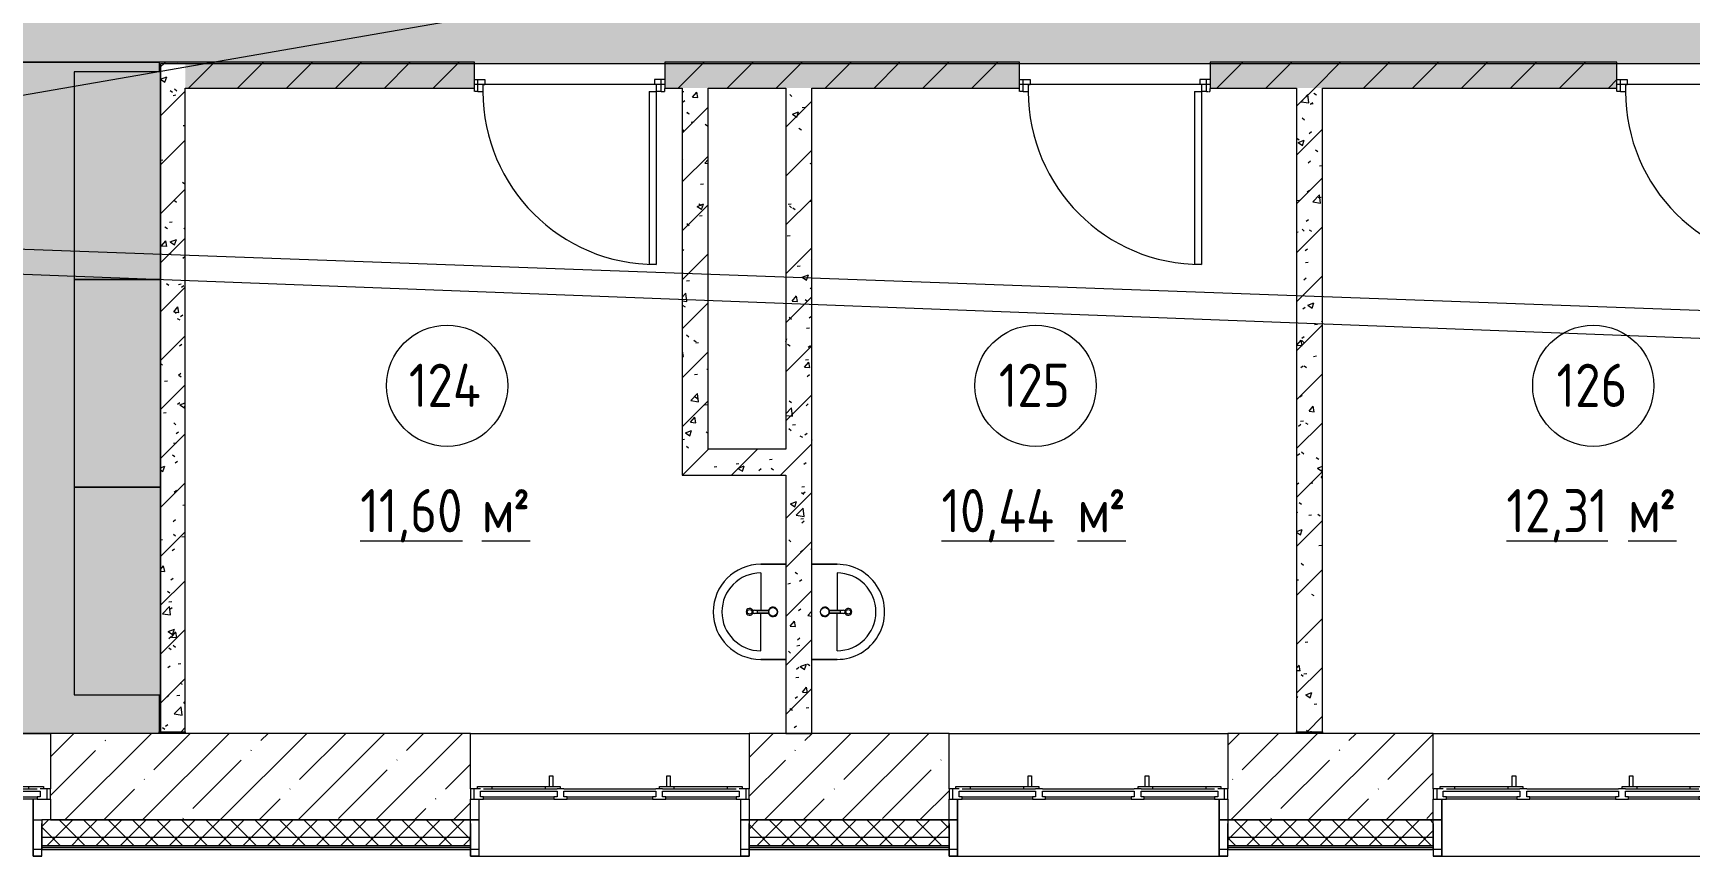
# Model space of a CAD drawing. Header units: millimetres. Extents: x -515342 to 330399, y -224905 to 507333.
# Drawn here: x -347167 to -337597, y -33355 to -28576 of the extents above; entities that cross this region are included whole.
import ezdxf

# ---------------------------------------------------------------- set-up
doc = ezdxf.new("R2010")
doc.units = ezdxf.units.MM
doc.linetypes.add('ASVP_Невидимые', pattern=[5, 3, -2])
doc.linetypes.add('ASVP_Штриховая_ш3 п1_5', pattern=[4.5, 3, -1.5])
doc.layers.get('0').update_dxf_attribs({"lineweight": 0})
for name, color, linetype, lineweight in [('_ Окна', 7, 'Continuous', 0), ('Витраж', 7, 'Continuous', 0), ('Двери', 7, 'Continuous', 0), ('Линии разделители', 7, 'ASVP_Штриховая_ш3 п1_5', 0), ('Марки помещений', 7, 'Continuous', 0), ('Мебель', 7, 'Continuous', 0), ('Окна', 7, 'Continuous', 0), ('Перекрытие', 7, 'Continuous', 0), ('Сантехника', 7, 'Continuous', 0), ('Стены внутренние', 7, 'Continuous', 0), ('Стены наружные', 7, 'Continuous', 0), ('Стены несущие', 7, 'Continuous', 0), ('Стены отделка', 7, 'Continuous', 0), ('Стены перегородки', 7, 'Continuous', 0), ('Стены штриховка', 7, 'Continuous', 0), ('экспертиза ДУ', 1, 'Continuous', 0), ('экспертиза условные обозначения', 1, 'Continuous', 0)]:
    doc.layers.add(name, color=color, linetype=linetype, lineweight=lineweight)
doc.styles.add('GOST Common_1', font='', dxfattribs={"width": 0.9, "height": 250})
doc.styles.add('GOST Common_2', font='', dxfattribs={"width": 0.9, "height": 250})
doc.styles.get('GOST Common_1').set_extended_font_data('GOST Common')
doc.styles.get('GOST Common_2').set_extended_font_data('GOST Common')
pattern_1 = [(45, (0, 0), (-70.71068, 70.71068), []), (135, (0, 0), (-70.71068, -70.71068), [])]
pattern_2 = [(45, (-374753.14, -35598.53), (-141.42136, 141.42136), [])]
pattern_3 = [(50, (-374753.14, -35598.53), (364.368, -31.8783), [38.1, -419.1]), (355, (-374753.14, -35598.53), (-70.486, 382.1133), [30.48, -335.28]), (100.451, (-374722.78, -35601.2), (293.885, 350.2334), [32.38, -356.18]), (46.184, (-374753.14, -35496.93), (542.1585, -84.086), [57.15, -628.65]), (96.636, (-374707.96, -35503.94), (474.805, 494.8554), [48.57, -534.27]), (351.184, (-374753.14, -35496.93), (474.81, 494.85), [45.72, -502.92]), (21, (-374702.34, -35522.33), (303.2285, -204.5305), [38.1, -419.1]), (326, (-374702.34, -35522.33), (123.604, 368.376), [30.48, -335.28]), (71.451, (-374677.07, -35539.37), (426.834, 163.8427), [32.38, -356.18]), (37.5, (-374753.14, -35598.53), (6.17665, 169.11015), [16.764, -314.452, 16.764, -323.596, -336.55]), (37.5, (-374753.14, -35598.53), (6.17665, 169.11015), [-671.576, 16.764, -319.786]), (7.5, (-374753.14, -35598.53), (133.6389, 200.3615), [16.764, -177.292, 16.764, -306.832, -128.27]), (7.5, (-374753.14, -35598.53), (133.6389, 200.3615), [-517.652, 16.764, -111.506]), (327.5, (-374866.43, -35598.53), (271.1818, -11.45836), [16.764, -110.236, 16.764, -379.476, -525.78]), (327.5, (-374866.43, -35598.53), (271.1818, -11.45836), [-523.24, 16.764, -509.016]), (317.5, (-374917.23, -35598.53), (296.2585, 50.8528), [16.764, -148.336, 16.764, -246.38, -373.38]), (317.5, (-374917.23, -35598.53), (296.2585, 50.8528), [-428.244, 16.764, -356.616])]

# ---------------------------------------------------------------- blocks, each defined once
blk = doc.blocks.new('Окно_ПВХ_3Створки_1Фрамуга-верх - АР_Окно_ОП_1820_h_х1570_3ст2фр-в-9695280-О_АР_П_1_0_000_План 1 этажа')
at = {"layer": '_ Окна'}
for p, q in [((-729, 130), (-805, 130)), ((-805, 130), (-805, 70)), ((-785, 70), (-785, 130)), ((-747, 84), (-747, 116)), ((-747, 116), (-729, 116)), ((-729, 116), (-729, 130)), ((-323, 116), (-729, 116)), ((-247, 130), (-323, 130)), ((-323, 130), (-323, 116)), ((-323, 116), (-305, 116)), ((-305, 116), (-305, 84)), ((-265, 84), (-265, 116)), ((-265, 116), (-247, 116)), ((-247, 116), (-247, 130)), ((247, 116), (-247, 116)), ((323, 130), (247, 130)), ((247, 130), (247, 116)), ((247, 116), (265, 116)), ((265, 116), (265, 84)), ((305, 84), (305, 116)), ((305, 116), (323, 116)), ((323, 116), (323, 130)), ((729, 116), (323, 116)), ((729, 130), (729, 116)), ((805, 130), (729, 130)), ((729, 116), (747, 116)), ((747, 116), (747, 84)), ((785, 70), (785, 130)), ((805, 70), (805, 130)), ((-805, 70), (-747, 70)), ((-765, 56), (-765, 70)), ((-680, 56), (-765, 56)), ((-305, 84), (-747, 84)), ((-680, 70), (-680, 56)), ((-372, 70), (-372, 56)), ((-287, 56), (-372, 56)), ((-305, 70), (-265, 70)), ((-287, 70), (-287, 56)), ((265, 84), (-265, 84)), ((265, 70), (305, 70)), ((287, 56), (287, 70)), ((372, 56), (287, 56)), ((747, 84), (305, 84)), ((372, 70), (372, 56)), ((680, 70), (680, 56)), ((765, 56), (680, 56)), ((747, 70), (805, 70)), ((765, 70), (765, 56))]:
    blk.add_line(p, q, dxfattribs=at)
at = {"layer": 'Окна'}
for p, q in [((-729, 130), (-323, 130)), ((-247, 130), (247, 130)), ((323, 130), (729, 130)), ((-305, 70), (-729, 70)), ((-372, 56), (-680, 56)), ((-348.5, -4), (-348.5, 56)), ((-328.5, 56), (-328.5, -4)), ((265, 70), (-265, 70)), ((729, 70), (305, 70)), ((328.5, -4), (328.5, 56)), ((348.5, 56), (348.5, -4)), ((680, 56), (372, 56)), ((-328.5, -4), (-348.5, -4)), ((348.5, -4), (328.5, -4))]:
    blk.add_line(p, q, dxfattribs=at)
blk = doc.blocks.new('Окно_ПВХ_3Створки_1Фрамуга-верх - АР_Окно_ОП_1820_h_х2370_3ст2фр-в-9695517-О_АР_П_1_0_000_План 1 этажа')
at = {"layer": '_ Окна'}
for p, q in [((-1129, 130), (-1205, 130)), ((-1205, 130), (-1205, 70)), ((-1185, 70), (-1185, 130)), ((-1147, 84), (-1147, 116)), ((-1147, 116), (-1129, 116)), ((-1129, 116), (-1129, 130)), ((-723, 116), (-1129, 116)), ((-647, 130), (-723, 130)), ((-723, 130), (-723, 116)), ((-723, 116), (-705, 116)), ((-705, 116), (-705, 84)), ((-665, 84), (-665, 116)), ((-665, 116), (-647, 116)), ((-647, 116), (-647, 130)), ((647, 116), (-647, 116)), ((723, 130), (647, 130)), ((647, 130), (647, 116)), ((647, 116), (665, 116)), ((665, 116), (665, 84)), ((705, 84), (705, 116)), ((705, 116), (723, 116)), ((723, 116), (723, 130)), ((1129, 116), (723, 116)), ((1129, 130), (1129, 116)), ((1205, 130), (1129, 130)), ((1129, 116), (1147, 116)), ((1147, 116), (1147, 84)), ((1185, 70), (1185, 130)), ((1205, 70), (1205, 130)), ((-1205, 70), (-1147, 70)), ((-1165, 56), (-1165, 70)), ((-1080, 56), (-1165, 56)), ((-705, 84), (-1147, 84)), ((-1080, 70), (-1080, 56)), ((-772, 70), (-772, 56)), ((-687, 56), (-772, 56)), ((-705, 70), (-665, 70)), ((-687, 70), (-687, 56)), ((665, 84), (-665, 84)), ((665, 70), (705, 70)), ((687, 56), (687, 70)), ((772, 56), (687, 56)), ((1147, 84), (705, 84)), ((772, 70), (772, 56)), ((1080, 70), (1080, 56)), ((1165, 56), (1080, 56)), ((1147, 70), (1205, 70)), ((1165, 70), (1165, 56))]:
    blk.add_line(p, q, dxfattribs=at)
at = {"layer": 'Окна'}
for p, q in [((-1129, 130), (-723, 130)), ((-647, 130), (647, 130)), ((723, 130), (1129, 130)), ((-705, 70), (-1129, 70)), ((-772, 56), (-1080, 56)), ((-748.5, -4), (-748.5, 56)), ((-728.5, 56), (-728.5, -4)), ((665, 70), (-665, 70)), ((1129, 70), (705, 70)), ((728.5, -4), (728.5, 56)), ((748.5, 56), (748.5, -4)), ((1080, 56), (772, 56)), ((-728.5, -4), (-748.5, -4)), ((748.5, -4), (728.5, -4))]:
    blk.add_line(p, q, dxfattribs=at)
blk = doc.blocks.new('Прямоугольный импост - АР_Откос_Металлический_50х330 Белый Левый-9898756-О_АР_П_1_0_000_План 1 этажа')
at = {"layer": 'Витраж'}
blk.add_line((30162.6, 2265), (31672.6, 2265), dxfattribs=at)
blk = doc.blocks.new('Прямоугольный импост - АР_Откос_Металлический_50х330 Белый Правый-9899489-О_АР_П_1_0_000_План 1 этажа')
at = {"layer": 'Витраж', "lineweight": 18}
for p, q in [((-50, -40), (-50, 290)), ((-49, 290), (-49, -39)), ((-1, -39), (-1, 150)), ((-1, 150), (0, 150)), ((0, 150), (0, -40)), ((0, -40), (-50, -40)), ((-49, -39), (-1, -39))]:
    blk.add_line(p, q, dxfattribs=at)
blk = doc.blocks.new('Прямоугольный импост - АР_Откос_Металлический_50х330 Белый Левый-9898757-О_АР_П_1_0_000_План 1 этажа')
at = {"layer": 'Витраж', "lineweight": 18}
for p, q in [((-50, 290), (-50, -40)), ((-49, -39), (-49, 290)), ((0, 150), (-1, 150)), ((-1, 150), (-1, -39)), ((0, -40), (0, 150)), ((-50, -40), (0, -40)), ((-1, -39), (-49, -39))]:
    blk.add_line(p, q, dxfattribs=at)
blk = doc.blocks.new('Прямоугольный импост - АР_Откос_Металлический_50х330 Коричневый Левый-9899768-О_АР_П_1_0_000_План 1 этажа')
at = {"layer": 'Витраж', "lineweight": 18}
for p, q in [((-50, 290), (-50, -40)), ((-49, 290), (-50, 290)), ((-49, -39), (-49, 290)), ((0, 150), (-1, 150)), ((-1, 150), (-1, -39)), ((0, -40), (0, 150)), ((-50, -40), (0, -40)), ((-1, -39), (-49, -39))]:
    blk.add_line(p, q, dxfattribs=at)
blk = doc.blocks.new('СД_Люблино_Фасады_rvt-1-О_АР_П_1_0_000_План 1 этажа')
at = {"layer": 'Стены внутренние'}
h = blk.add_hatch(dxfattribs=at)
h.set_pattern_fill('FP_1', color=256, style=0, pattern_type=2)
h.set_pattern_definition([(45, (0, 0), (-224.5064, 224.5064), []), (45, (224.5, 0), (-224.5064, 224.5064), [396.875, -79.375, 3.353, -76.022])])
h.paths.add_polyline_path([(42065, 2475), (42350, 2475), (42350, 2975), (40100.1, 2975), (40100.1, 2475), (41707.9, 2475)])
h.paths.add_polyline_path([(37284.2, 2475), (38490.1, 2475), (38490.1, 2975), (37284.2, 2975), (37284.2, 2595)])
h.paths.add_polyline_path([(31936.1, 2475), (32876.9, 2475), (32876.9, 2975), (31722.6, 2975), (31722.6, 2475)])
h.paths.add_polyline_path([(34601.1, 2475), (35674.2, 2475), (35674.2, 2975), (34486.9, 2975), (34486.9, 2475)])
h.paths.add_polyline_path([(30112.6, 2475), (30112.6, 2975), (27685.9, 2975), (27685.9, 2475), (29615.4, 2475)])
h.paths.add_polyline_path([(21543.4, 2475), (21663.4, 2475), (21663.4, 2975), (19290.9, 2975), (19290.9, 2475), (21275.9, 2475)])
h.paths.add_polyline_path([(15945.8, 2475), (17680.9, 2475), (17680.9, 2975), (15835, 2975), (15835, 2475)])
h.paths.add_polyline_path([(24073.4, 2475), (25275.9, 2475), (25275.9, 2975), (24073.4, 2975), (24073.4, 2595)])
at = {"layer": 'Стены наружные'}
h = blk.add_hatch(dxfattribs=at)
h.set_pattern_fill('FP_10', color=256, style=0, pattern_type=2)
h.set_pattern_definition(pattern_1)
h.paths.add_polyline_path([(41455, 2375), (41455, 2475), (40050.1, 2475), (40050.1, 2375), (41405, 2375)])
h.paths.add_polyline_path([(35674.2, 2375), (35674.2, 2475), (34486.9, 2475), (34486.9, 2375), (35489.5, 2375)])
h.paths.add_polyline_path([(37284.2, 2375), (38540.1, 2375), (38540.1, 2475), (37284.2, 2475)])
h.paths.add_polyline_path([(27635.9, 2375), (30112.6, 2375), (30112.6, 2475), (27635.9, 2475), (27635.9, 2460.4)])
h.paths.add_polyline_path([(31722.6, 2375), (32876.9, 2375), (32876.9, 2475), (31722.6, 2475), (31722.6, 2460.4)])
h.paths.add_polyline_path([(24073.4, 2375), (25325.9, 2375), (25325.9, 2475), (24073.4, 2475)])
h.paths.add_polyline_path([(21275.9, 2375), (21663.4, 2375), (21663.4, 2475), (19290.9, 2475), (19290.9, 2375), (20387.6, 2375)])
h.paths.add_polyline_path([(16834.2, 2375), (17680.9, 2375), (17680.9, 2475), (16335, 2475), (16335, 2375), (16435, 2375)])
h = blk.add_hatch(dxfattribs=at)
h.set_pattern_fill('FP_10', color=256, style=0, pattern_type=2)
h.set_pattern_definition(pattern_1)
h.paths.add_polyline_path([(40819.6, 2325), (41405, 2325), (41405, 2375), (40050.1, 2375), (40050.1, 2325), (40597.5, 2325)])
h.paths.add_polyline_path([(38540.1, 2325), (38540.1, 2375), (37284.2, 2375), (37284.2, 2325), (38154.5, 2325)])
h.paths.add_polyline_path([(32876.9, 2325), (32876.9, 2375), (31722.6, 2375), (31722.6, 2325), (32824.4, 2325)])
h.paths.add_polyline_path([(28382.7, 2325), (30112.6, 2325), (30112.6, 2375), (27635.9, 2375), (27635.9, 2325)])
h.paths.add_polyline_path([(34486.9, 2325), (35674.2, 2325), (35674.2, 2375), (34486.9, 2375)])
h.paths.add_polyline_path([(25325.9, 2325), (25325.9, 2375), (24073.4, 2375), (24073.4, 2325), (24829.3, 2325)])
h.paths.add_polyline_path([(21663.4, 2325), (21663.4, 2375), (19290.9, 2375), (19290.9, 2325), (21275.9, 2325)])
h.paths.add_polyline_path([(16834.2, 2325), (17680.9, 2325), (17680.9, 2375), (16435, 2375), (16435, 2325), (16485, 2325)])
at = {"layer": 'Стены внутренние'}
for p, q in [((25275.9, 2975), (27685.9, 2975)), ((30112.6, 2975), (31722.6, 2975)), ((32876.9, 2975), (34486.9, 2975)), ((35674.2, 2975), (37284.2, 2975)), ((30161.6, 2475), (30112.6, 2475)), ((31722.6, 2475), (31673.6, 2475)), ((32925.9, 2475), (32876.9, 2475)), ((34486.9, 2475), (34437.9, 2475)), ((35723.2, 2475), (35674.2, 2475)), ((27635.1, 2304.9), (27586.8, 2304.9)), ((30161.7, 2304.9), (30113.4, 2304.9)), ((31721.8, 2304.9), (31673.5, 2304.9)), ((32926, 2304.9), (32877.7, 2304.9)), ((34486.1, 2304.9), (34437.8, 2304.9)), ((35723.3, 2304.9), (35675, 2304.9))]:
    blk.add_line(p, q, dxfattribs=at)
at = {"layer": 'Стены наружные'}
for p, q in [((27586.9, 2475), (27635.9, 2475)), ((30112.6, 2475), (30161.6, 2475)), ((31673.6, 2475), (31722.6, 2475)), ((32876.9, 2475), (32925.9, 2475)), ((34437.9, 2475), (34486.9, 2475)), ((35674.2, 2475), (35723.2, 2475))]:
    blk.add_line(p, q, dxfattribs=at)
at = {"layer": 'Стены несущие'}
for p, q in [((30112.6, 2975), (27685.9, 2975)), ((27685.9, 2975), (27685.9, 2655)), ((30112.6, 2655), (30112.6, 2975)), ((32876.9, 2975), (31722.6, 2975)), ((31722.6, 2975), (31722.6, 2655)), ((32876.9, 2655), (32876.9, 2975)), ((35674.2, 2975), (34486.9, 2975)), ((34486.9, 2975), (34486.9, 2655)), ((35674.2, 2655), (35674.2, 2975)), ((27685.9, 2595), (27685.9, 2475)), ((30112.6, 2475), (30112.6, 2595)), ((31722.6, 2595), (31722.6, 2475)), ((32876.9, 2475), (32876.9, 2595)), ((34486.9, 2595), (34486.9, 2475)), ((35674.2, 2475), (35674.2, 2595)), ((27685.9, 2475), (30112.6, 2475)), ((31722.6, 2475), (32876.9, 2475)), ((34486.9, 2475), (35674.2, 2475))]:
    blk.add_line(p, q, dxfattribs=at)
at = {"layer": 'Стены отделка', "lineweight": 9}
for p, q in [((30112.6, 2475), (27635.9, 2475)), ((27635.9, 2475), (27635.9, 2375)), ((30112.6, 2375), (30112.6, 2475)), ((32876.9, 2475), (31722.6, 2475)), ((31722.6, 2475), (31722.6, 2375)), ((32876.9, 2375), (32876.9, 2475)), ((35674.2, 2475), (34486.9, 2475)), ((34486.9, 2475), (34486.9, 2375)), ((35674.2, 2375), (35674.2, 2475)), ((27635.9, 2375), (27635.9, 2325)), ((27635.9, 2324.9), (27635.9, 2314.9)), ((27635.9, 2314.9), (27635.9, 2304.9)), ((27635.9, 2304.9), (30112.6, 2304.9)), ((30112.6, 2325), (30112.6, 2375)), ((30112.6, 2314.9), (30112.6, 2324.9)), ((30112.6, 2304.9), (30112.6, 2314.9)), ((31722.6, 2375), (31722.6, 2325)), ((31722.6, 2324.9), (31722.6, 2314.9)), ((31722.6, 2314.9), (31722.6, 2304.9)), ((31722.6, 2304.9), (32876.9, 2304.9)), ((32876.9, 2325), (32876.9, 2375)), ((32876.9, 2314.9), (32876.9, 2324.9)), ((32876.9, 2304.9), (32876.9, 2314.9)), ((34486.9, 2375), (34486.9, 2325)), ((34486.9, 2324.9), (34486.9, 2314.9)), ((34486.9, 2314.9), (34486.9, 2304.9)), ((34486.9, 2304.9), (35674.2, 2304.9)), ((35674.2, 2325), (35674.2, 2375)), ((35674.2, 2314.9), (35674.2, 2324.9)), ((35674.2, 2304.9), (35674.2, 2314.9))]:
    blk.add_line(p, q, dxfattribs=at)
at = {"layer": 'Стены штриховка'}
for p, q in [((27635.9, 2375), (30112.6, 2375)), ((27635.9, 2325), (30112.6, 2325)), ((30112.6, 2324.9), (27635.9, 2324.9)), ((27635.9, 2314.9), (30112.6, 2314.9)), ((31722.6, 2375), (32876.9, 2375)), ((31722.6, 2325), (32876.9, 2325)), ((32876.9, 2324.9), (31722.6, 2324.9)), ((31722.6, 2314.9), (32876.9, 2314.9)), ((34486.9, 2375), (35674.2, 2375)), ((34486.9, 2325), (35674.2, 2325)), ((35674.2, 2324.9), (34486.9, 2324.9)), ((34486.9, 2314.9), (35674.2, 2314.9))]:
    blk.add_line(p, q, dxfattribs=at)
at = {"layer": 'Витраж', "lineweight": 9}
for name, p in [('Прямоугольный импост - АР_Откос_Металлический_50х330 Коричневый Левый-9899768-О_АР_П_1_0_000_План 1 этажа', (27635.9, 2304.9)), ('Прямоугольный импост - АР_Откос_Металлический_50х330 Белый Левый-9898757-О_АР_П_1_0_000_План 1 этажа', (31722.6, 2305)), ('Прямоугольный импост - АР_Откос_Металлический_50х330 Белый Левый-9898757-О_АР_П_1_0_000_План 1 этажа', (34486.9, 2305)), ('Прямоугольный импост - АР_Откос_Металлический_50х330 Белый Левый-9898756-О_АР_П_1_0_000_План 1 этажа', (0, 0)), ('Прямоугольный импост - АР_Откос_Металлический_50х330 Белый Левый-9898756-О_АР_П_1_0_000_План 1 этажа', (2764.3, 0)), ('Прямоугольный импост - АР_Откос_Металлический_50х330 Белый Левый-9898756-О_АР_П_1_0_000_План 1 этажа', (5561.6, 0))]:
    blk.add_blockref(name, p, dxfattribs=at)
at = {"layer": 'Витраж', "lineweight": 9, "extrusion": (0, 0, -1)}
for p in [(-30112.6, 2305), (-32876.9, 2305), (-35674.2, 2305)]:
    blk.add_blockref('Прямоугольный импост - АР_Откос_Металлический_50х330 Белый Правый-9899489-О_АР_П_1_0_000_План 1 этажа', p, dxfattribs=at)
at = {"layer": 'Окна', "lineweight": 9, "rotation": 180}
for name, p in [('Окно_ПВХ_3Створки_1Фрамуга-верх - АР_Окно_ОП_1820_h_х2370_3ст2фр-в-9695517-О_АР_П_1_0_000_План 1 этажа', (26480.9, 2725)), ('Окно_ПВХ_3Створки_1Фрамуга-верх - АР_Окно_ОП_1820_h_х1570_3ст2фр-в-9695280-О_АР_П_1_0_000_План 1 этажа', (30917.6, 2725)), ('Окно_ПВХ_3Створки_1Фрамуга-верх - АР_Окно_ОП_1820_h_х1570_3ст2фр-в-9695280-О_АР_П_1_0_000_План 1 этажа', (33681.9, 2725)), ('Окно_ПВХ_3Створки_1Фрамуга-верх - АР_Окно_ОП_1820_h_х1570_3ст2фр-в-9695280-О_АР_П_1_0_000_План 1 этажа', (36479.2, 2725))]:
    blk.add_blockref(name, p, dxfattribs=at)
blk = doc.blocks.new('Дверь_Деревянная_1 полотно - АР_Дверь_Межкомнатная_1000х2000h_полотно__Г_Пр-9571013-О_АР_П_1_0_000_План 1 этажа')
at = {"layer": 'Двери', "lineweight": 18}
for p, q in [((-500, 95), (-500, 1095)), ((-500, 1095), (-460, 1095)), ((-460, 95), (-460, 1095)), ((-530, 95), (-500, 95)), ((-530, 95), (-530, 25)), ((-530, 25), (-490, 25)), ((-500, 55), (-500, 95)), ((-460, 95), (-500, 95)), ((-500, 55), (-490, 55)), ((-490, 25), (-490, 55)), ((500, 55), (490, 55)), ((490, 25), (490, 55)), ((530, 25), (490, 25)), ((530, 95), (500, 95)), ((500, 55), (500, 95)), ((530, 95), (530, 25))]:
    blk.add_line(p, q, dxfattribs=at)
at = {"layer": 'Двери', "linetype": 'ASVP_Невидимые', "lineweight": 18}
for p, q in [((-550, 95), (-550, 75)), ((-530, 95), (-550, 95)), ((-550, 25), (-530, 25)), ((530, 95), (550, 95)), ((550, 25), (530, 25)), ((550, 95), (550, 75))]:
    blk.add_line(p, q, dxfattribs=at)
at = {"layer": 'Двери', "lineweight": 18}
blk.add_arc((-500, 95), 1000, 0, 90, dxfattribs=at)
blk = doc.blocks.new('2D_Раковина - АР_Сантехнические приборы_Раковина 550х420-8920611-О_АР_П_1_0_000_План 1 этажа')
at = {"layer": 'Сантехника'}
for p, q in [((-384.1, 220), (-384.1, 75)), ((-384.1, 75), (-384.1, 220)), ((-334.1, 220), (-119.1, 220)), ((-119.1, 175.6), (-119.1, 256.9)), ((-115.1, 241), (-115.1, 174.6)), ((-103.1, 241), (-115.1, 241)), ((-103.1, 174.6), (-103.1, 241)), ((-99.1, 256.9), (-99.1, 175.6)), ((115.9, 220), (-99.1, 220)), ((165.9, 75), (165.9, 220)), ((165.9, 220), (165.9, 75))]:
    blk.add_line(p, q, dxfattribs=at)
for centre, radius in [((-109.1, 285), 13.3), ((-109.1, 150), 24.5)]:
    blk.add_circle(centre, radius, dxfattribs=at)
for centre, radius, start, end in [((-109.1, 220), 275, 360, 180), ((-109.1, 220), 275, 360, 180), ((-109.1, 220), 225, 0, 180), ((-109.1, 285), 20, 284.14377, 255.85623), ((-109.1, 256.9), 10, 0, 180), ((-109.1, 150), 27.5, 102.60426, 77.39774), ((-109.1, 150), 25.3, 76.29328, 103.7089)]:
    blk.add_arc(centre, radius, start, end, dxfattribs=at)
blk = doc.blocks.new('Гардероб встроенный - Шкаф для зоны творчества-9515179-О_АР_П_1_0_000_План 1 этажа')
at = {"layer": 'Мебель'}
for p, q in [((1200, 500), (0, 500)), ((0, 500), (0, 0)), ((1200, 0), (1200, 500)), ((0, 0), (1200, 0))]:
    blk.add_line(p, q, dxfattribs=at)
blk = doc.blocks.new('ASVP_Марка_Помещение_ДваЗначения - Номер Площадь-685795-О_АР_П_1_0_000_План 1 этажа')
at = {"layer": 'Марки помещений'}
blk.add_circle((0, 0), 3.5, dxfattribs=at)

msp = doc.modelspace()

# ---------------------------------------------------------------- hatches: boundary and pattern name
at = {"layer": 'Стены внутренние'}
h = msp.add_hatch(dxfattribs=at)
h.set_pattern_fill('FP_3', color=256, style=0, pattern_type=2)
h.set_pattern_definition(pattern_2)
h.paths.add_polyline_path([(-346370.4346, -32613.5894), (-346288.1427, -32613.5894), (-346288.1427, -28743.5295), (-346438.1427, -28743.5295), (-346438.1427, -28800.7331), (-346430.5538, -28800.7331), (-346430.5538, -32400.7331), (-346438.1427, -32400.7331), (-346438.1427, -32613.5894)])
h = msp.add_hatch(dxfattribs=at)
h.set_pattern_fill('FP_4', color=256, style=0, pattern_type=2)
h.set_pattern_definition(pattern_3)
h.paths.add_polyline_path([(-346370.4346, -32613.5894), (-346288.1427, -32613.5894), (-346288.1427, -28743.5295), (-346438.1427, -28743.5295), (-346438.1427, -28800.7331), (-346430.5538, -28800.7331), (-346430.5538, -32400.7331), (-346438.1427, -32400.7331), (-346438.1427, -32613.5894)])
h = msp.add_hatch(dxfattribs=at)
h.set_pattern_fill('FP_3', color=256, style=0, pattern_type=2)
h.set_pattern_definition(pattern_2)
h.paths.add_polyline_path([(-329338.1427, -28893.5295), (-329338.1427, -28743.5295), (-333238.1427, -28743.5295), (-333238.1427, -28893.5295), (-331268.5345, -28893.5295)])
h.paths.add_polyline_path([(-336268.1427, -28893.5295), (-334338.1427, -28893.5295), (-334338.1427, -28743.5295), (-336918.1427, -28743.5295), (-336918.1427, -28893.5295), (-336418.1427, -28893.5295)])
h.paths.add_polyline_path([(-339718.1427, -28893.5295), (-338018.1427, -28893.5295), (-338018.1427, -28743.5295), (-340368.1427, -28743.5295), (-340368.1427, -28893.5295), (-339868.1427, -28893.5295)])
h.paths.add_polyline_path([(-343268.1427, -28893.5295), (-341468.1427, -28893.5295), (-341468.1427, -28743.5295), (-343518.1427, -28743.5295), (-343518.1427, -28893.5295), (-343418.1427, -28893.5295)])
h.paths.add_polyline_path([(-344618.1427, -28893.5295), (-344618.1427, -28743.5295), (-346288.1427, -28743.5295), (-346288.1427, -28893.5295), (-345482.0876, -28893.5295)])
h = msp.add_hatch(dxfattribs=at)
h.set_pattern_fill('FP_4', color=256, style=0, pattern_type=2)
h.set_pattern_definition(pattern_3)
h.paths.add_polyline_path([(-329338.1427, -28893.5295), (-329338.1427, -28743.5295), (-333238.1427, -28743.5295), (-333238.1427, -28893.5295), (-331268.5345, -28893.5295)])
h.paths.add_polyline_path([(-336268.1427, -28893.5295), (-334338.1427, -28893.5295), (-334338.1427, -28743.5295), (-336918.1427, -28743.5295), (-336918.1427, -28893.5295), (-336418.1427, -28893.5295)])
h.paths.add_polyline_path([(-339718.1427, -28893.5295), (-338018.1427, -28893.5295), (-338018.1427, -28743.5295), (-340368.1427, -28743.5295), (-340368.1427, -28893.5295), (-339868.1427, -28893.5295)])
h.paths.add_polyline_path([(-343268.1427, -28893.5295), (-341468.1427, -28893.5295), (-341468.1427, -28743.5295), (-343518.1427, -28743.5295), (-343518.1427, -28893.5295), (-343418.1427, -28893.5295)])
h.paths.add_polyline_path([(-344618.1427, -28893.5295), (-344618.1427, -28743.5295), (-346288.1427, -28743.5295), (-346288.1427, -28893.5295), (-345482.0876, -28893.5295)])
h = msp.add_hatch(dxfattribs=at)
h.set_pattern_fill('FP_3', color=256, style=0, pattern_type=2)
h.set_pattern_definition(pattern_2)
h.paths.add_polyline_path([(-343268.1427, -31130.9987), (-343268.1427, -28893.5295), (-343418.1427, -28893.5295), (-343418.1427, -31130.9987)])
h = msp.add_hatch(dxfattribs=at)
h.set_pattern_fill('FP_4', color=256, style=0, pattern_type=2)
h.set_pattern_definition(pattern_3)
h.paths.add_polyline_path([(-343268.1427, -31130.9987), (-343268.1427, -28893.5295), (-343418.1427, -28893.5295), (-343418.1427, -31130.9987)])
h = msp.add_hatch(dxfattribs=at)
h.set_pattern_fill('FP_3', color=256, style=0, pattern_type=2)
h.set_pattern_definition(pattern_2)
h.paths.add_polyline_path([(-342817.0464, -32623.5894), (-342668.1427, -32623.5894), (-342668.1427, -28893.5295), (-342818.1427, -28893.5295), (-342818.1427, -32623.5894)])
h = msp.add_hatch(dxfattribs=at)
h.set_pattern_fill('FP_4', color=256, style=0, pattern_type=2)
h.set_pattern_definition(pattern_3)
h.paths.add_polyline_path([(-342817.0464, -32623.5894), (-342668.1427, -32623.5894), (-342668.1427, -28893.5295), (-342818.1427, -28893.5295), (-342818.1427, -32623.5894)])
h = msp.add_hatch(dxfattribs=at)
h.set_pattern_fill('FP_3', color=256, style=0, pattern_type=2)
h.set_pattern_definition(pattern_2)
h.paths.add_polyline_path([(-339718.1427, -32613.5894), (-339718.1427, -28893.5295), (-339868.1427, -28893.5295), (-339868.1427, -32613.5894)])
h = msp.add_hatch(dxfattribs=at)
h.set_pattern_fill('FP_4', color=256, style=0, pattern_type=2)
h.set_pattern_definition(pattern_3)
h.paths.add_polyline_path([(-339718.1427, -32613.5894), (-339718.1427, -28893.5295), (-339868.1427, -28893.5295), (-339868.1427, -32613.5894)])
h = msp.add_hatch(dxfattribs=at)
h.set_pattern_fill('FP_3', color=256, style=0, pattern_type=2)
h.set_pattern_definition(pattern_2)
h.paths.add_polyline_path([(-342818.1427, -31130.9987), (-342818.1427, -30980.9987), (-343268.1427, -30980.9987), (-343268.1427, -31130.9987)])
h = msp.add_hatch(dxfattribs=at)
h.set_pattern_fill('FP_4', color=256, style=0, pattern_type=2)
h.set_pattern_definition(pattern_3)
h.paths.add_polyline_path([(-342818.1427, -31130.9987), (-342818.1427, -30980.9987), (-343268.1427, -30980.9987), (-343268.1427, -31130.9987)])
at = {"layer": 'экспертиза условные обозначения'}
h = msp.add_hatch(dxfattribs=at)
h.set_pattern_fill('GRASS', color=3, scale=24)
h.set_pattern_definition([(90, (-374753.14, -35598.53), (-431.0523, 431.0523), [114.3, -747.8046]), (45, (-374753.14, -35598.5), (-431.052, 431.052), [114.3, -495.3]), (135, (-374753.14, -35598.5), (-431.052, -431.052), [114.3, -495.3])])
h.paths.add_polyline_path([(-374558.1427, -26618.5295), (-329338.1427, -26618.5295), (-329338.1427, -28753.7894), (-346430.5538, -28753.7894), (-346430.5538, -32623.5894), (-354382.6275, -32623.5894), (-354382.6275, -28753.7894), (-358678.1427, -28753.7894), (-358673.1427, -29003.5295), (-362548.1427, -29003.5295), (-362548.1427, -35403.5295), (-365918.6427, -35403.5295), (-365918.6427, -32298.5894), (-365118.6427, -32298.5894), (-365118.6427, -29393.5295), (-363998.1427, -29393.5295), (-363998.1427, -29003.5295), (-368836.0943, -29003.5295), (-368836.0943, -29393.5295), (-368683.8985, -29393.5295), (-368683.8985, -31523.5295), (-371073.1427, -31523.5295), (-371073.1427, -29393.5295), (-370888.1427, -29393.5295), (-370888.1427, -29003.5295), (-374558.1427, -29003.5295)])

# ---------------------------------------------------------------- linework, layer by layer
at = {"layer": 'Линии разделители'}
msp.add_line((-354382.6275, -28743.5295), (-346438.1427, -28743.5295), dxfattribs=at)
at = {"layer": 'Перекрытие'}
for p, q in [((-346438.1427, -28743.5295), (-354382.6275, -28743.5295)), ((-354382.6275, -28743.5295), (-346438.1427, -28743.5295)), ((-343518.1427, -28873.5295), (-344618.1427, -28873.5295)), ((-340368.1427, -28873.5295), (-341468.1427, -28873.5295)), ((-336918.1427, -28873.5295), (-338018.1427, -28873.5295)), ((-346438.1427, -32623.5295), (-346438.1427, -32613.5894)), ((-346288.1427, -32613.5894), (-346288.1427, -32623.5295)), ((-339868.1427, -32623.5295), (-339868.1427, -32613.5894)), ((-339718.1427, -32613.5894), (-339718.1427, -32623.5295))]:
    msp.add_line(p, q, dxfattribs=at)
at = {"layer": 'Стены перегородки'}
for p, q in [((-344618.1427, -28743.5295), (-346438.1427, -28743.5295)), ((-346438.1427, -28743.5295), (-346438.1427, -28800.7331)), ((-344618.1427, -28893.5295), (-344618.1427, -28743.5295)), ((-341468.1427, -28743.5295), (-343518.1427, -28743.5295)), ((-343518.1427, -28743.5295), (-343518.1427, -28893.5295)), ((-341468.1427, -28893.5295), (-341468.1427, -28743.5295)), ((-338018.1427, -28743.5295), (-340368.1427, -28743.5295)), ((-340368.1427, -28743.5295), (-340368.1427, -28893.5295)), ((-338018.1427, -28893.5295), (-338018.1427, -28743.5295)), ((-346288.1427, -28893.5295), (-344618.1427, -28893.5295)), ((-346288.1427, -32613.5894), (-346288.1427, -28893.5295)), ((-343518.1427, -28893.5295), (-343418.1427, -28893.5295)), ((-343418.1427, -28893.5295), (-343418.1427, -31130.9987)), ((-343268.1427, -28893.5295), (-342818.1427, -28893.5295)), ((-343268.1427, -30980.9987), (-343268.1427, -28893.5295)), ((-342818.1427, -28893.5295), (-342818.1427, -30980.9987)), ((-342668.1427, -28893.5295), (-341468.1427, -28893.5295)), ((-342668.1427, -32623.5894), (-342668.1427, -28893.5295)), ((-340368.1427, -28893.5295), (-339868.1427, -28893.5295)), ((-339868.1427, -28893.5295), (-339868.1427, -32613.5894)), ((-339718.1427, -32613.5894), (-339718.1427, -28893.5295)), ((-339718.1427, -28893.5295), (-338018.1427, -28893.5295)), ((-342818.1427, -30980.9987), (-343268.1427, -30980.9987)), ((-343418.1427, -31130.9987), (-342818.1427, -31130.9987)), ((-342818.1427, -31130.9987), (-342818.1427, -32623.5894)), ((-346438.1427, -32400.7331), (-346438.1427, -32613.5894)), ((-346438.1427, -32613.5894), (-346288.1427, -32613.5894)), ((-342818.1427, -32623.5894), (-342668.1427, -32623.5894)), ((-339868.1427, -32613.5894), (-339718.1427, -32613.5894))]:
    msp.add_line(p, q, dxfattribs=at)
at = {"layer": 'экспертиза ДУ'}
msp.add_lwpolyline([(-442323.3591, -45486.7185), (-320660.0953, -24311.023)], dxfattribs=at)
at = {"layer": 'экспертиза ДУ', "elevation": 0}
msp.add_lwpolyline([(-323506.6948, -30690.9513), (-436388.9962, -26576.9862), (-324401.8704, -30838.6574)], dxfattribs=at)
at = {"layer": 'экспертиза условные обозначения', "color": 3}
msp.add_lwpolyline([(-329338.1427, -28753.7894), (-346430.5538, -28753.7894), (-346430.5538, -32623.5894), (-354382.6275, -32623.5894)], dxfattribs=at)

# ---------------------------------------------------------------- block references
msp.add_blockref('СД_Люблино_Фасады_rvt-1-О_АР_П_1_0_000_План 1 этажа', (-374753.1427, -35598.5295))
at = {"layer": 'Двери', "rotation": 180}
for p in [(-344068.1427, -28818.5295), (-340918.1427, -28818.5295), (-337468.1427, -28818.5295)]:
    msp.add_blockref('Дверь_Деревянная_1 полотно - АР_Дверь_Межкомнатная_1000х2000h_полотно__Г_Пр-9571013-О_АР_П_1_0_000_План 1 этажа', p, dxfattribs=at)
at = {"layer": 'Марки помещений', "xscale": 99.99999999999993, "yscale": 99.99999999999993, "zscale": 99.99999999999993}
for p in [(-344775.3339, -30614.5008), (-341376.1786, -30614.5008), (-338154.5903, -30614.5008)]:
    msp.add_blockref('ASVP_Марка_Помещение_ДваЗначения - Номер Площадь-685795-О_АР_П_1_0_000_План 1 этажа', p, dxfattribs=at)
at = {"layer": 'Мебель'}
for p, rotation in [((-346430.5538, -30000.7331), 90.00000000000131), ((-346430.5538, -31200.7331), 90.00000000000131), ((-346430.5538, -32400.7331), 89.99999999999872)]:
    msp.add_blockref('Гардероб встроенный - Шкаф для зоны творчества-9515179-О_АР_П_1_0_000_План 1 этажа', p, dxfattribs=dict(at, rotation=rotation))
at = {"layer": 'Сантехника'}
for p, rotation in [((-342743.1427, -31812.0148), 90.00000000000011), ((-342743.1427, -32030.164), 270.0000000000001)]:
    msp.add_blockref('2D_Раковина - АР_Сантехнические приборы_Раковина 550х420-8920611-О_АР_П_1_0_000_План 1 этажа', p, dxfattribs=dict(at, rotation=rotation))

# ---------------------------------------------------------------- texts
at = {"layer": 'Марки помещений', "char_height": 250, "attachment_point": 1}
for s, insert, width, style in [('124', (-344996.2911, -30486.7757), 548.35425, 'GOST Common_1'), ('125', (-341588.5859, -30486.7757), 526.708687, 'GOST Common_1'), ('126', (-338366.9976, -30486.7757), 526.708687, 'GOST Common_1'), ('\\L11,60 ', (-345277.0773, -31211.3062), 851.392125, 'GOST Common_1'), ('\\L\\fGOST Common|b0|i0|c204|p34|;\\W.9;\\Lм', (-344574.6086, -31211.3062), 216.455625, 'GOST Common_1'), ('\\L\\fGOST Common|b0|i0|c238|p34|;\\W.9;\\L²', (-344396.0148, -31211.3062), 165.949312, 'GOST Common_2'), ('\\L10,44 ', (-341919.7721, -31211.3062), 952.40475, 'GOST Common_1'), ('\\L\\fGOST Common|b0|i0|c204|p34|;\\W.9;\\Lм', (-341133.9596, -31211.3062), 216.455625, 'GOST Common_1'), ('\\L\\fGOST Common|b0|i0|c238|p34|;\\W.9;\\L²', (-340955.3658, -31211.3062), 165.949312, 'GOST Common_2'), ('\\L12,31 ', (-338656.3338, -31211.3062), 851.392125, 'GOST Common_1'), ('\\L\\fGOST Common|b0|i0|c204|p34|;\\W.9;\\Lм', (-337953.865, -31211.3062), 216.455625, 'GOST Common_1'), ('\\L\\fGOST Common|b0|i0|c238|p34|;\\W.9;\\L²', (-337775.2713, -31211.3062), 165.949312, 'GOST Common_2')]:
    msp.add_mtext(s, dxfattribs=dict(at, insert=insert, width=width, style=style))

doc.saveas('drawing.dxf')
